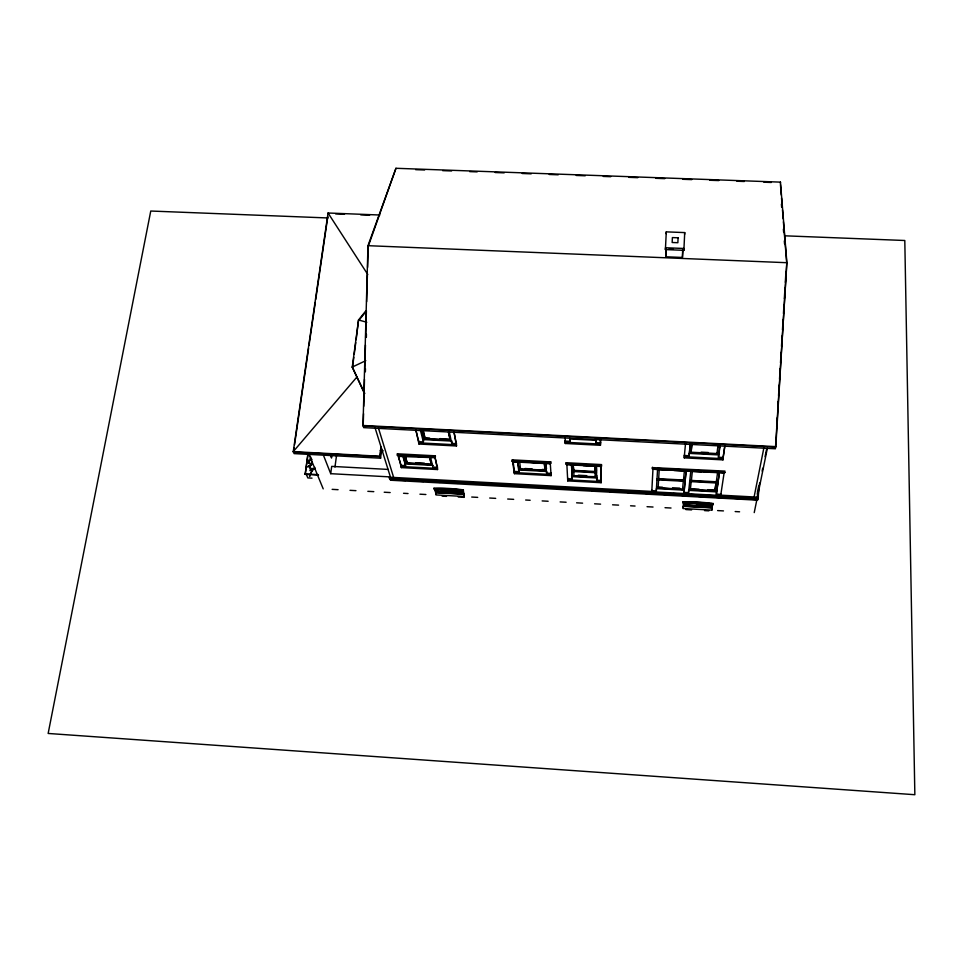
<?xml version="1.0" encoding="UTF-8"?>
<svg xmlns="http://www.w3.org/2000/svg" width="963" height="963" viewBox="0 0 963 963"><rect width="100%" height="100%" fill="white"/><g stroke="black" fill="none" stroke-linecap="round" stroke-linejoin="round"><path stroke-width="1.44" d="M780.331 183.102L780.451 182.127L395.962 168.284L367.974 245.685L363.003 425.477L363.701 427.632L775.42 448.77L786.879 262.706L780.451 182.127M651.963 491.431L389.509 477.215L390.605 480.236L757.496 500.17L757.52 491.13M758.363 494.26L758.531 486.76M389.509 477.215L389.594 478.743L758.266 498.762L758.651 486.146M363.557 413.729L363.171 426.019L775.769 447.169L786.735 263.513L783.413 221.815M363.761 406.266L364.496 379.386M364.712 371.923L365.446 345.043M365.663 337.58L366.397 310.7M366.65 301.732L367.397 274.864M367.601 267.389L368.179 246.492M365.386 371.718L365.471 368.721M366.349 337.267L366.434 334.269M666.264 249.285L665.927 256.784L682.43 257.458L682.647 249.935M684.452 454.909L684.272 457.858L722.96 459.869L723.189 456.919M724.02 473.014L652.962 469.258M652.433 467.272L652.36 468.752L724.874 472.58L724.958 471.1L652.408 467.597M691.819 444.81L691.037 452.803L716.881 454.139L716.917 452.959M691.386 479.875L691.338 481.019L716.255 482.343L716.291 481.199M724.248 471.966L720.866 494.38L716.352 494.139L719.205 473.543M716.52 489.06L716.46 490.745L716.845 488.097M724.862 445.977L723.177 457.509L718.434 457.269L719.855 445.255M718.542 453.729L718.603 451.972M717.868 481.921L717.832 483.065L689.616 481.56M720.661 496.583L720.878 493.814M710.056 505.96L698.259 504.937L710.056 505.96L710.357 503.793M684.272 502.951L683.971 506.081L711.151 507.573L711.585 503.709M711.922 507.91L711.838 510.125L683.056 508.548L683.152 506.333L711.922 507.91L712.415 504.371M712.524 505.045L713.342 503.553A66.953 23.943 2.7 0 0 683.02 501.892L683.537 503.456A63.967 22.859 2.7 0 1 712.524 505.045L713.342 503.553M699.03 489.192L690.363 488.723L690.315 489.854L714.883 491.178L714.919 490.047L707.697 489.661M697.019 505.984L685.247 504.973L697.019 505.984L697.405 502.734M683.995 505.707L711.2 506.466M683.537 503.456L683.02 501.892M690.712 471.834L688.533 492.635L684.031 492.394L684.97 481.596M684.428 455.499L689.147 455.74L690.218 443.738M688.533 492.635L688.617 490.384L716.424 491.876M662.46 487.218L658.138 486.989L658.09 488.109L682.55 489.433L658.114 487.555M658.692 478.13L658.644 479.261L683.465 480.597L683.513 479.454M666.288 231.866L665.409 249.586L683.874 250.332L684.717 232.589L666.288 231.866L666.191 233.732M653.01 468.199L651.722 492.839L651.867 490.083M651.831 490.649L656.309 490.889L656.417 488.638L684.127 490.131M657.007 478.671L656.947 479.815L685.054 481.319L685.993 471.786M657.536 470.076L657.597 468.921L656.309 490.889M652.36 468.752L724.874 472.58M665.409 249.586L665.505 247.744L684.019 248.478L683.874 250.332M665.927 256.784L666.36 248.839M776.672 426.862L777.213 417.918M777.659 410.467L778.188 401.523M778.549 395.564L779.163 385.14M779.524 379.169L780.15 368.745M780.499 362.774L781.125 352.35M781.487 346.379L782.112 335.955M782.462 329.984L783.088 319.56M783.449 313.601L783.978 304.657M784.339 298.686L784.953 288.262M785.314 282.291L785.94 271.867M658.09 488.109L659.258 469.089M600.912 465.454L601.189 480.477L596.699 480.236L596.783 475.445M565.329 440.5L565.269 443.486L600.431 445.291L600.515 442.318M601.502 466.056L601.562 464.587L566.16 462.709L566.1 464.19L601.502 466.056L566.1 464.19M567.785 478.117L567.737 480.898L601.141 482.704L601.225 479.911M601.141 482.704L600.972 466.501L566.906 464.708M600.418 439.935L600.479 442.908L595.748 442.667L595.904 440.308L570.168 438.984L570 441.331L565.281 441.09M573.202 465.105L573.539 470.907L594.941 472.051L594.869 467.127M573.779 471.28L573.972 476.119L595.194 477.263L595.266 476.131M572.227 478.924L571.504 464.371L572.227 478.924L567.749 478.683M573.539 470.907L573.731 469.282M573.972 476.119L595.23 476.697M566.16 462.709L566.762 463.648L575.669 464.118M567.737 480.898L566.798 463.071M682.43 257.458L683.008 249.501M684.585 234.454L684.717 232.589M565.269 443.486L565.125 437.527M551.089 473.387L546.587 473.146L546.719 471.449L518.997 469.98L517.974 462.252M550.788 461.903L550.728 463.372L512.232 461.337L512.28 459.869L550.788 461.903L550.15 462.77L547.165 462.613M550.342 463.829L513.171 461.855M514.423 470.859L514.423 473.664L551.101 475.626L551.125 472.821M551.101 475.626L550.198 462.192M519.755 462.421L520.538 469.426L545.034 470.726L545.118 469.595L542.241 469.45M520.538 469.426L520.634 468.295M514.423 473.664L512.28 459.869M512.954 460.23L514.374 471.425L518.852 471.665L518.997 469.98M519.286 466.586L519.093 468.849L518.756 466.273M684.272 457.858L684.38 456.679L723.141 458.689L722.96 459.869M684.344 456.101L685.536 443.365M682.55 489.433L683.345 480.85M683.465 480.597L684.38 470.991M450.756 491.371L462.216 491.997L450.756 491.371L450.239 489.192M433.904 488.638A65.508 23.449 5.7 0 1 463.359 490.251L463.396 489.878A65.508 23.461 5.7 0 0 433.94 488.265L434.831 489.842A62.583 22.402 5.7 0 1 462.974 491.383L463.01 491.01A62.583 22.414 5.7 0 0 460.651 490.709M436.227 489.746L436.925 492.514L463.335 493.959L463.444 492.875L450.708 491.732M463.42 490.745L463.961 496.475L435.998 494.934L435.324 489.204M684.031 492.394L686.077 471.581M683.092 507.802L683.501 502.782M379.819 215.014L328.058 213.004L293.258 451.635L294.112 453.609L380.59 458.207L379.964 456.233L380.927 446.603M381.083 447.109L380.12 456.655L293.474 452.129L294.124 447.687M683.971 506.081L684.248 503.324M689.147 455.74L690.459 442.763M437.479 489.589L438.021 491.768L449.468 492.394L448.999 489.854M436.263 489.373L436.961 492.141L450.744 492.9L450.816 492.177M418.857 441.102L418.965 444.027L456.486 445.977L456.414 443.064M456.486 445.977L453.982 431.496M685.235 505.334L685.463 502.806M691.037 452.803L691.952 443.931M453.922 432.074L456.354 443.642L451.755 443.401L451.996 441.09L423.636 439.622L421.18 429.931M438.021 491.768L449.516 492.033M435.384 455.812L435.336 457.269L397.358 455.27L397.394 453.802L435.384 455.812L434.782 456.679L437.371 467.308L432.941 467.079L430.69 458.063M435.24 457.738L398.513 456.366L401.342 467.609L437.527 469.547L434.843 456.101M434.831 489.842L433.94 488.265M437.527 469.547L437.431 466.754M690.315 489.854L691.314 480.501M691.338 481.019L692.385 470.835M404.99 455.643L407.18 463.384L431.352 464.672L431.472 463.552M415.787 430.124L418.785 441.68L423.371 441.921L423.636 439.622M448.481 432.531L450.178 440.32L425.128 439.02L425.249 437.864L429.679 438.093M418.965 444.027L415.847 429.534M407.18 463.384L407.313 462.264M401.342 467.609L401.21 464.816M397.394 453.802L401.138 465.382L405.567 465.611L403.545 456.197M389.594 478.743L389.702 477.829M390.605 480.236L390.099 477.853M698.175 506.49L698.524 502.77M380.59 458.207L381.697 449.083M352.446 367.625L353.818 357.333M354.203 354.396L355.768 342.623M356.166 339.686L358.537 319.969L365.988 310.688M331.91 455.162L331.525 458.051L330.49 455.379M390.388 476.914L330.706 473.688L331.693 466.381L388.282 469.426M334.968 467.091L336.508 455.595M716.881 454.139L718.121 444.677M719.205 447.626L719.614 444.725M719.361 447.867L719.77 444.93M711.151 507.573L711.729 503.444M718.434 457.269L720.047 445.737M318.548 475.084L305.199 474.362L307.907 453.392M305.199 474.362L308.1 453.85M711.741 510.27L712.536 504.672A63.967 22.871 2.7 0 0 707.781 504.082M716.039 482.595L714.895 490.612L690.339 489.288M714.883 491.178L716.015 483.173M716.255 482.343L717.64 472.171L710.188 472.351M717.423 484.124L717.808 481.476M716.352 494.139L719.361 473.351M294.546 444.725L308.581 348.425M309.015 345.464L315.286 302.502M315.708 299.541L327.805 216.579M723.02 458.111L724.886 445.388M754.101 496.968L764.116 446.663M757.448 494.127L759.795 482.619M762.13 471.112L762.708 468.235M765.067 456.679L766.536 449.444M754.234 512.605L756.894 499.58L752.38 499.328M767.355 448.289L757.387 497.149L721.058 495.175M757.496 500.17L757.869 498.353M462.974 491.383L463.396 489.878M368.685 245.084L395.962 168.284M358.705 320.571L365.23 312.445M357.177 376.726L293.258 451.635L379.964 456.233M314.877 467.368L310.989 472.749L309.532 476.541L312.566 468.608L309.99 470.642L310.604 469.005L309.701 468.211L310.616 467.308L309.448 466.874L311.374 464.997L310.82 463.636L312.205 462.204L310.893 459.676L311.952 459.507M365.784 360.68L352.265 367.059L364.243 393.109M311.831 464.648L307.594 466.983L311.567 463.733L308.485 463.227L309.279 462.541L308.304 461.325L309.412 461.373L308.088 460.206L309.496 460.687L310.423 460.326L309.869 458.966L311.555 459.002L310.194 456.257M415.619 169.657L424.623 169.982M442.631 170.632L451.635 170.957M469.643 171.607L477.154 171.871M495.163 172.521L504.167 172.846M522.175 173.496L531.191 173.822M549.199 174.472L558.203 174.797M576.211 175.447L585.215 175.772M603.235 176.422L610.735 176.686M628.743 177.336L637.747 177.661M655.767 178.311L664.771 178.637M682.779 179.287L691.783 179.612M709.791 180.262L718.807 180.575M736.815 181.225L744.315 181.501M763.828 182.2L771.339 182.476M335.63 213.906L344.489 214.243M360.752 214.881L369.611 215.218M327.998 217.963L150.758 211.029L48.15 733.457L914.85 794.716L904.799 240.497L784.628 235.803M669.129 248.948L673.293 249.116M367.974 245.685L786.879 262.706M363.003 425.477L775.889 446.627M426.465 430.016L429.342 430.16M565.197 442.27L600.406 444.087L600.431 445.291M439.983 438.634L448.818 439.092M701.124 452.153L708.299 452.514M691.061 452.213L716.893 453.549M689.243 453.392L718.506 454.909M418.664 442.836L456.233 444.798M380.204 450.624L383.214 450.78M402.438 454.969L411.261 455.427M420.085 455.896L430.377 456.438M512.894 460.796L520.345 461.193M529.289 461.662L538.233 462.144M584.577 464.587L593.485 465.057M657.464 468.439L666.372 468.909M675.28 469.378L684.175 469.848M694.576 470.401L701.991 470.787M712.379 471.34L721.287 471.81M583.277 465.647L591.908 466.104M659.234 469.655L665.144 469.968M674.028 470.438L682.911 470.907M692.373 471.413L701.281 471.882M573.575 470.341L594.99 471.485M415.835 462.709L424.37 463.167M524.955 468.524L532.154 468.909M571.926 471.461L596.615 472.773M520.586 468.861L545.07 470.161L544.456 463.721M405.76 463.937L433.121 465.394M658.668 478.695L683.489 480.019M691.362 480.441L716.279 481.777M578.294 475.216L586.78 475.674M401.017 466.501L437.25 468.439M514.278 472.556L551.005 474.53M572.383 476.661L596.843 477.973M567.664 479.803L601.117 481.608M672.523 487.76L679.722 488.145M311.94 468.512L314.793 468.656M651.782 491.768L720.83 495.512M389.401 478.13L651.891 492.37M654.888 492.538L665.397 493.104M672.896 493.513L683.393 494.079M690.892 494.488L699.896 494.97M708.888 495.464L758.387 498.148M390.027 478.406L396.034 478.731M402.04 479.056L414.054 479.706M420.061 480.031L432.062 480.681M438.069 481.006L448.577 481.572M456.089 481.982L468.102 482.632M474.109 482.957L484.618 483.534M492.117 483.944L502.626 484.509M508.633 484.834L520.646 485.484M526.653 485.809L538.666 486.459M544.673 486.784L556.674 487.447M562.681 487.772L573.19 488.337M580.701 488.747L591.21 489.312M598.721 489.722L609.23 490.287M615.237 490.624L627.25 491.274M633.245 491.599L645.258 492.249M651.265 492.575L663.278 493.225M669.285 493.55L679.794 494.115M687.293 494.525L697.814 495.102M703.809 495.427L715.822 496.077M721.829 496.402L733.842 497.052M739.849 497.377L751.862 498.027M305.006 473.904L318.187 474.627M398.176 480.092L405.676 480.501M414.68 480.982L423.684 481.476M432.688 481.969L440.199 482.379M450.708 482.945L458.207 483.354M468.716 483.92L476.216 484.329M486.724 484.907L494.236 485.304M503.24 485.797L512.244 486.291M521.248 486.772L528.747 487.182M539.256 487.76L546.767 488.169M557.264 488.735L564.775 489.144M575.284 489.71L582.784 490.119M591.788 490.612L600.792 491.094M609.796 491.587L617.307 491.997M627.816 492.562L635.315 492.972M645.824 493.55L653.323 493.947M663.832 494.525L671.331 494.934M681.84 495.5L689.352 495.909M698.356 496.402L705.855 496.812M716.364 497.377L725.368 497.871M734.372 498.353L741.883 498.762M312.012 478.154L307.823 477.925L306.463 474.735M439.309 489.71L463.01 491.01M685.006 503.168L712.536 504.672M436.227 492.767L464.178 494.296M332.139 489.348L338.085 489.686M349.99 490.336L355.949 490.661M367.842 491.323L373.8 491.648M384.213 492.225L390.171 492.55M403.557 493.285L408.023 493.538M419.928 494.188L425.887 494.513M471.714 497.04L477.708 497.377M489.698 498.027L495.692 498.365M507.682 499.027L513.676 499.352M525.666 500.014L530.156 500.266M542.145 500.916L548.14 501.254M560.129 501.916L566.124 502.241M576.608 502.818L582.603 503.155M594.592 503.805L600.587 504.143M612.576 504.805L618.571 505.13M630.56 505.792L635.05 506.044M647.04 506.694L653.034 507.032M665.024 507.694L671.018 508.019M717.604 510.583L723.466 510.908M735.178 511.558L739.584 511.798M442.101 496.138L446.507 496.378M458.268 497.028L464.154 497.353M685.849 509.571L691.59 509.896M704.531 510.607L708.84 510.847M366.771 322.256L358.537 319.969L352.265 367.059L364.808 393.53M367.782 274.479L328.058 213.004L328.239 213.617M309.099 454.644L323.207 488.867M323.592 455.583L330.706 473.688M375.125 428.005L390.497 477.263M378.435 428.017L393.638 477.443M397.358 455.27L435.336 457.269M402.979 456.606L405.567 465.611M404.051 456.354L405.892 462.818M405.423 456.366L407.253 462.818L431.412 464.106L429.799 457.654M434.867 489.469L436.07 494.212M421.782 430.605L423.756 438.466M420.434 430.353L423.371 441.921M422.853 429.931L425.128 439.02M429.727 458.219L431.352 464.672M422.913 429.354L425.189 438.442L450.239 439.742L448.541 431.954M448.963 490.215L449.468 492.394M450.094 490.131L450.744 492.9M462.854 490.095L464.226 496.631M462.746 491.19L463.335 493.959M449.252 431.833L451.755 443.401M461.71 490.191L462.18 492.37M512.232 461.337L550.728 463.372M517.661 462.673L518.852 471.665M544.408 464.298L545.034 470.726M545.997 463.733L546.478 468.885M545.744 464.154L546.587 473.146M780.451 184.595L781.282 195.02M781.523 197.993L782.233 206.925M782.474 209.898L783.184 218.842M781.414 204.168L781.655 207.105M783.388 229.158L783.629 232.095M784.327 240.919L784.556 243.856M569.819 438.37L570 441.331M572.058 464.864L572.239 467.862M573.454 466.874L573.623 469.775M595.11 472.412L595.194 477.263M594.785 466.248L594.941 472.051M595.64 438.201L595.748 442.667M596.362 466.838L596.699 480.236M596.47 467.103L596.579 471.364M600.467 439.345L600.539 443.534M451.166 489.794A62.583 22.414 5.7 0 1 455.908 490.179M695.671 503.168A63.967 22.871 2.7 0 1 705.385 503.842M683.008 502.265A66.953 23.931 2.7 0 1 713.33 503.926M678.084 237.813L677.868 242.712L672.162 242.495L672.391 237.584L678.084 237.813"/></g></svg>
